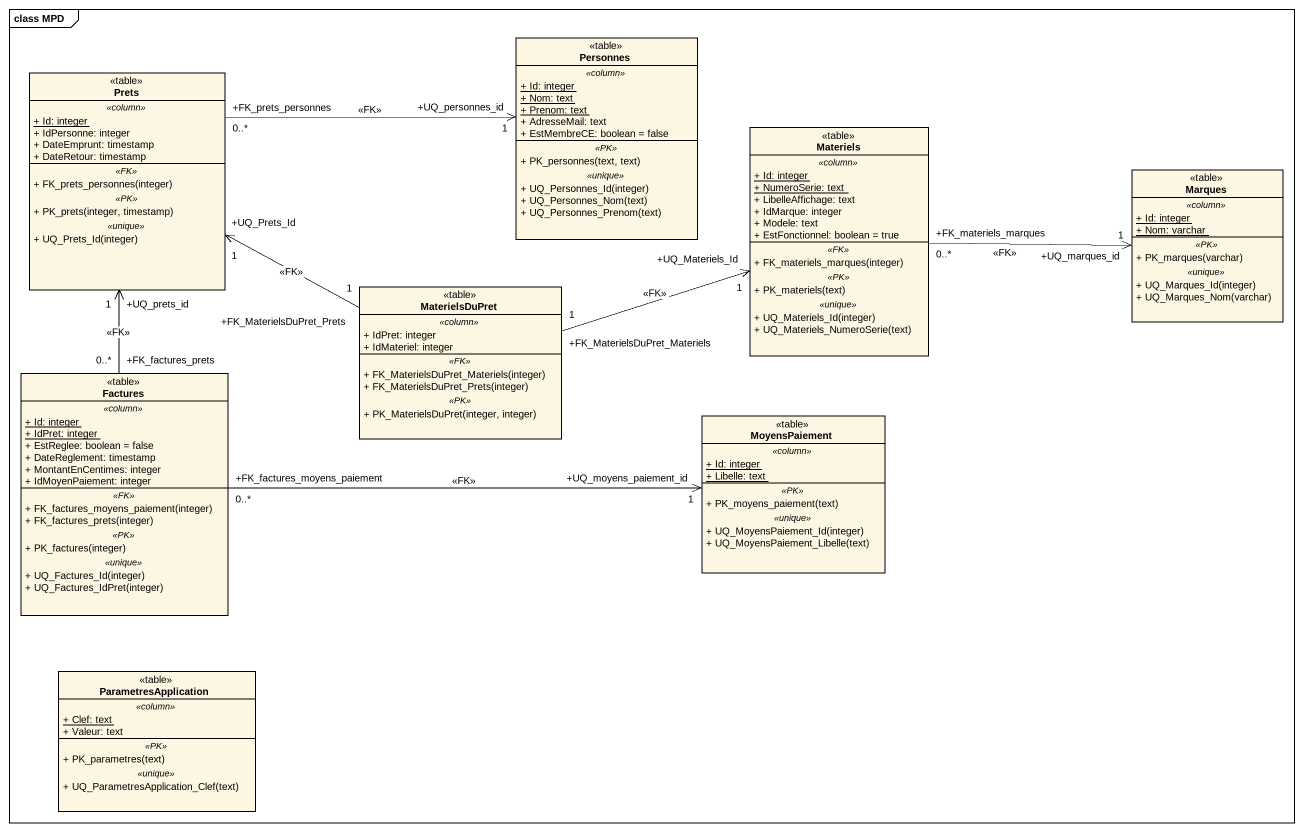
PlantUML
@startuml
mainframe class MPD
hide circle
hide empty members
skinparam classAttributeIconSize 0
class Personnes <<table>> {
  .. <<column>> ..
  {static} + Id: integer
  {static} + Nom: text
  {static} + Prenom: text
  + AdresseMail: text
  + EstMembreCE: boolean = false
  .. <<PK>> ..
  + PK_personnes(text, text)
  .. <<unique>> ..
  + UQ_Personnes_Id(integer)
  + UQ_Personnes_Nom(text)
  + UQ_Personnes_Prenom(text)
}
class Prets <<table>> {
  .. <<column>> ..
  {static} + Id: integer
  + IdPersonne: integer
  + DateEmprunt: timestamp
  + DateRetour: timestamp
  .. <<FK>> ..
  + FK_prets_personnes(integer)
  .. <<PK>> ..
  + PK_prets(integer, timestamp)
  .. <<unique>> ..
  + UQ_Prets_Id(integer)
}
class Materiels <<table>> {
  .. <<column>> ..
  {static} + Id: integer
  {static} + NumeroSerie: text
  + LibelleAffichage: text
  + IdMarque: integer
  + Modele: text
  + EstFonctionnel: boolean = true
  .. <<FK>> ..
  + FK_materiels_marques(integer)
  .. <<PK>> ..
  + PK_materiels(text)
  .. <<unique>> ..
  + UQ_Materiels_Id(integer)
  + UQ_Materiels_NumeroSerie(text)
}
class Marques <<table>> {
  .. <<column>> ..
  {static} + Id: integer
  {static} + Nom: varchar
  .. <<PK>> ..
  + PK_marques(varchar)
  .. <<unique>> ..
  + UQ_Marques_Id(integer)
  + UQ_Marques_Nom(varchar)
}
class MaterielsDuPret <<table>> {
  .. <<column>> ..
  + IdPret: integer
  + IdMateriel: integer
  .. <<FK>> ..
  + FK_MaterielsDuPret_Materiels(integer)
  + FK_MaterielsDuPret_Prets(integer)
  .. <<PK>> ..
  + PK_MaterielsDuPret(integer, integer)
}
class Factures <<table>> {
  .. <<column>> ..
  {static} + Id: integer
  {static} + IdPret: integer
  + EstReglee: boolean = false
  + DateReglement: timestamp
  + MontantEnCentimes: integer
  + IdMoyenPaiement: integer
  .. <<FK>> ..
  + FK_factures_moyens_paiement(integer)
  + FK_factures_prets(integer)
  .. <<PK>> ..
  + PK_factures(integer)
  .. <<unique>> ..
  + UQ_Factures_Id(integer)
  + UQ_Factures_IdPret(integer)
}
class MoyensPaiement <<table>> {
  .. <<column>> ..
  {static} + Id: integer
  {static} + Libelle: text
  .. <<PK>> ..
  + PK_moyens_paiement(text)
  .. <<unique>> ..
  + UQ_MoyensPaiement_Id(integer)
  + UQ_MoyensPaiement_Libelle(text)
}
class ParametresApplication <<table>> {
  .. <<column>> ..
  {static} + Clef: text
  + Valeur: text
  .. <<PK>> ..
  + PK_parametres(text)
  .. <<unique>> ..
  + UQ_ParametresApplication_Clef(text)
}
Prets "+FK_prets_personnes\n0..*" -right-> "+UQ_personnes_id\n1" Personnes : <<FK>>
Materiels "+FK_materiels_marques\n0..*" -right-> "+UQ_marques_id\n1" Marques : <<FK>>
MaterielsDuPret "+FK_MaterielsDuPret_Prets\n1" -left-> "+UQ_Prets_Id\n1" Prets : <<FK>>
MaterielsDuPret "+FK_MaterielsDuPret_Materiels\n1" -right-> "+UQ_Materiels_Id\n1" Materiels : <<FK>>
Factures "+FK_factures_prets\n0..*" -up-> "+UQ_prets_id\n1" Prets : <<FK>>
Factures "+FK_factures_moyens_paiement\n0..*" -right-> "+UQ_moyens_paiement_id\n1" MoyensPaiement : <<FK>>
@enduml
